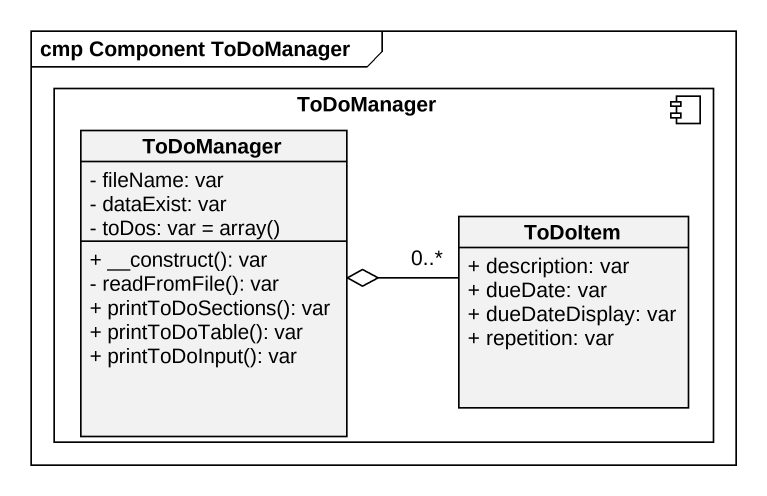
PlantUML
@startuml
mainframe cmp Component ToDoManager
hide circle
hide empty members
skinparam classAttributeIconSize 0
component ToDoManager {
  class "ToDoManager" as ToDoManager_2 {
    - fileName: var
    - dataExist: var
    {field} - toDos: var = array()
    + __construct(): var
    - readFromFile(): var
    + printToDoSections(): var
    + printToDoTable(): var
    + printToDoInput(): var
  }
  class ToDoItem {
    + description: var
    + dueDate: var
    + dueDateDisplay: var
    + repetition: var
  }
}
ToDoItem "0..*" -left-o ToDoManager_2
@enduml
